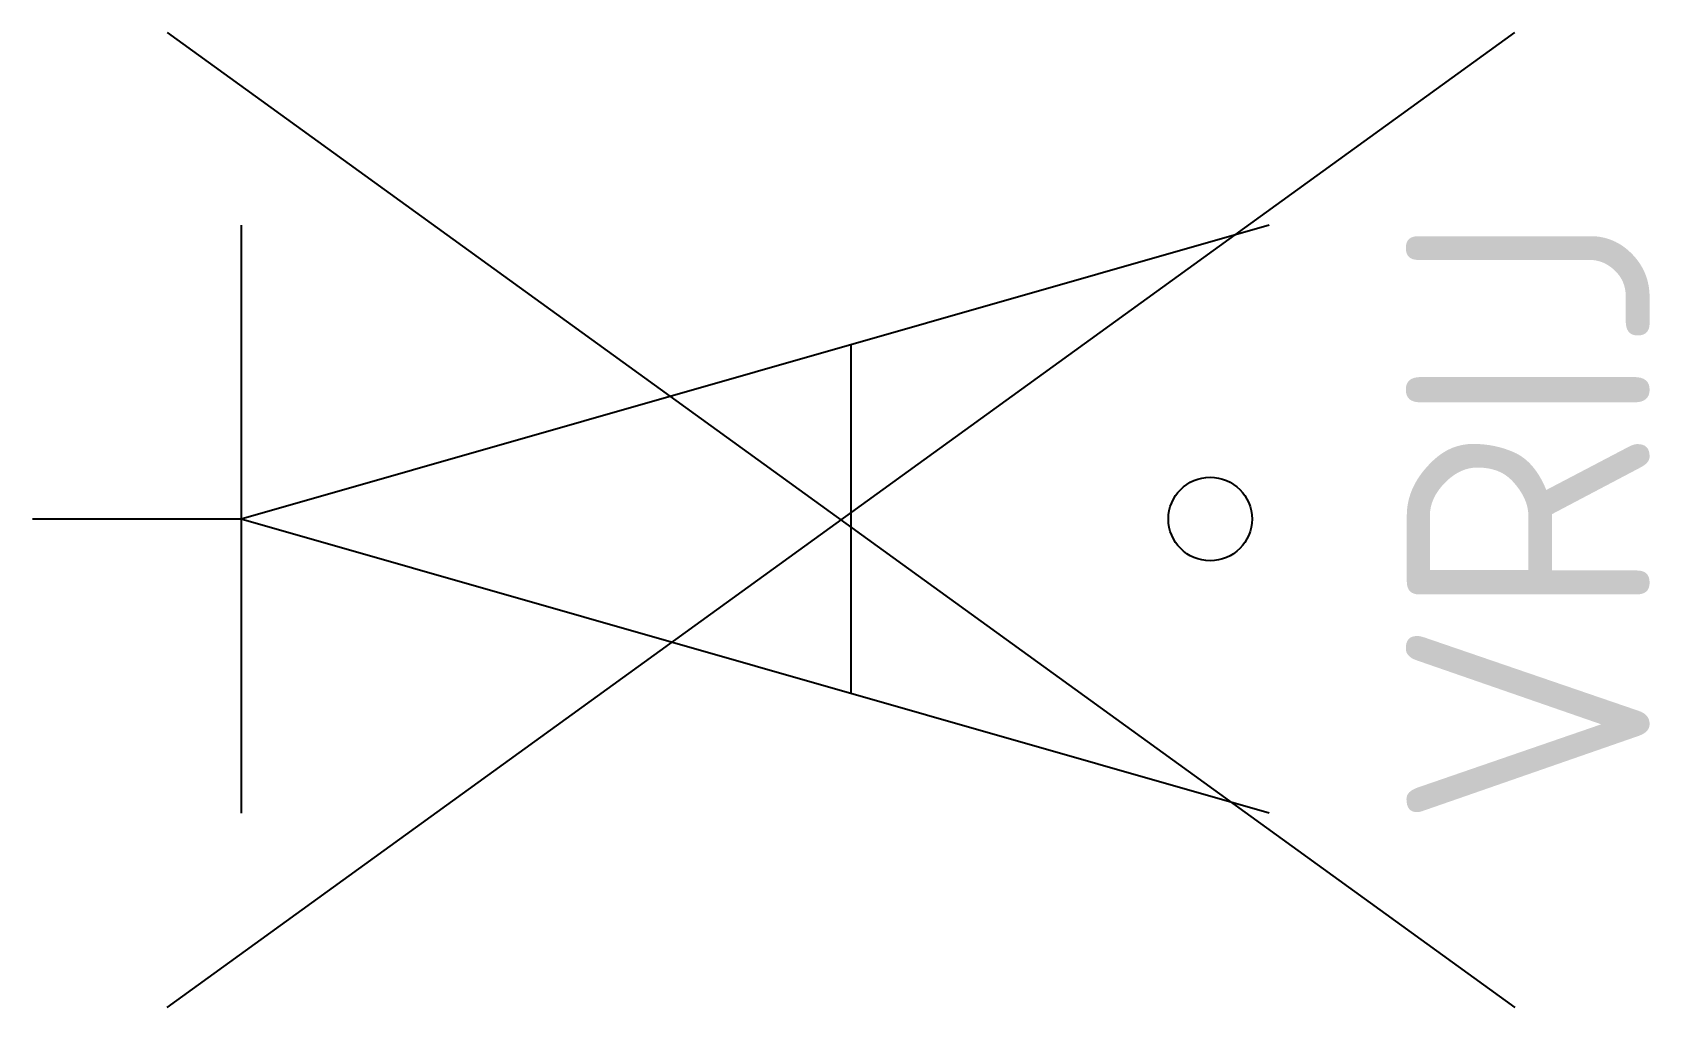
# Model space of a CAD drawing. Header units: metres. Extents: x 0 to 11.6, y -3.5 to 3.5.
import ezdxf
from ezdxf.enums import TextEntityAlignment as Align

# ---------------------------------------------------------------- set-up
doc = ezdxf.new("R2010")
doc.units = ezdxf.units.M
doc.styles.add('NLCS-ISO', font='NLCS-ISO.ttf')

msp = doc.modelspace()

# ---------------------------------------------------------------- linework, layer by layer
for p, q in [((0.967, 3.493), (10.642, -3.507)), ((0.967, -3.507), (10.642, 3.493)), ((8.878, 2.11), (1.499, 0)), ((1.499, 2.11), (1.499, -2.11)), ((5.878, -1.252), (5.878, 1.252)), ((1.499, 0), (0, 0)), ((8.878, -2.11), (1.499, 0))]:
    msp.add_line(p, q)
msp.add_circle((8.455, 0), 0.3)

# ---------------------------------------------------------------- texts
at = {"style": 'NLCS-ISO'}
msp.add_text('VRIJ', height=1.75, rotation=90, dxfattribs=at).set_placement((10.734, -0.007), align=Align.MIDDLE_CENTER)

doc.saveas('drawing.dxf')
